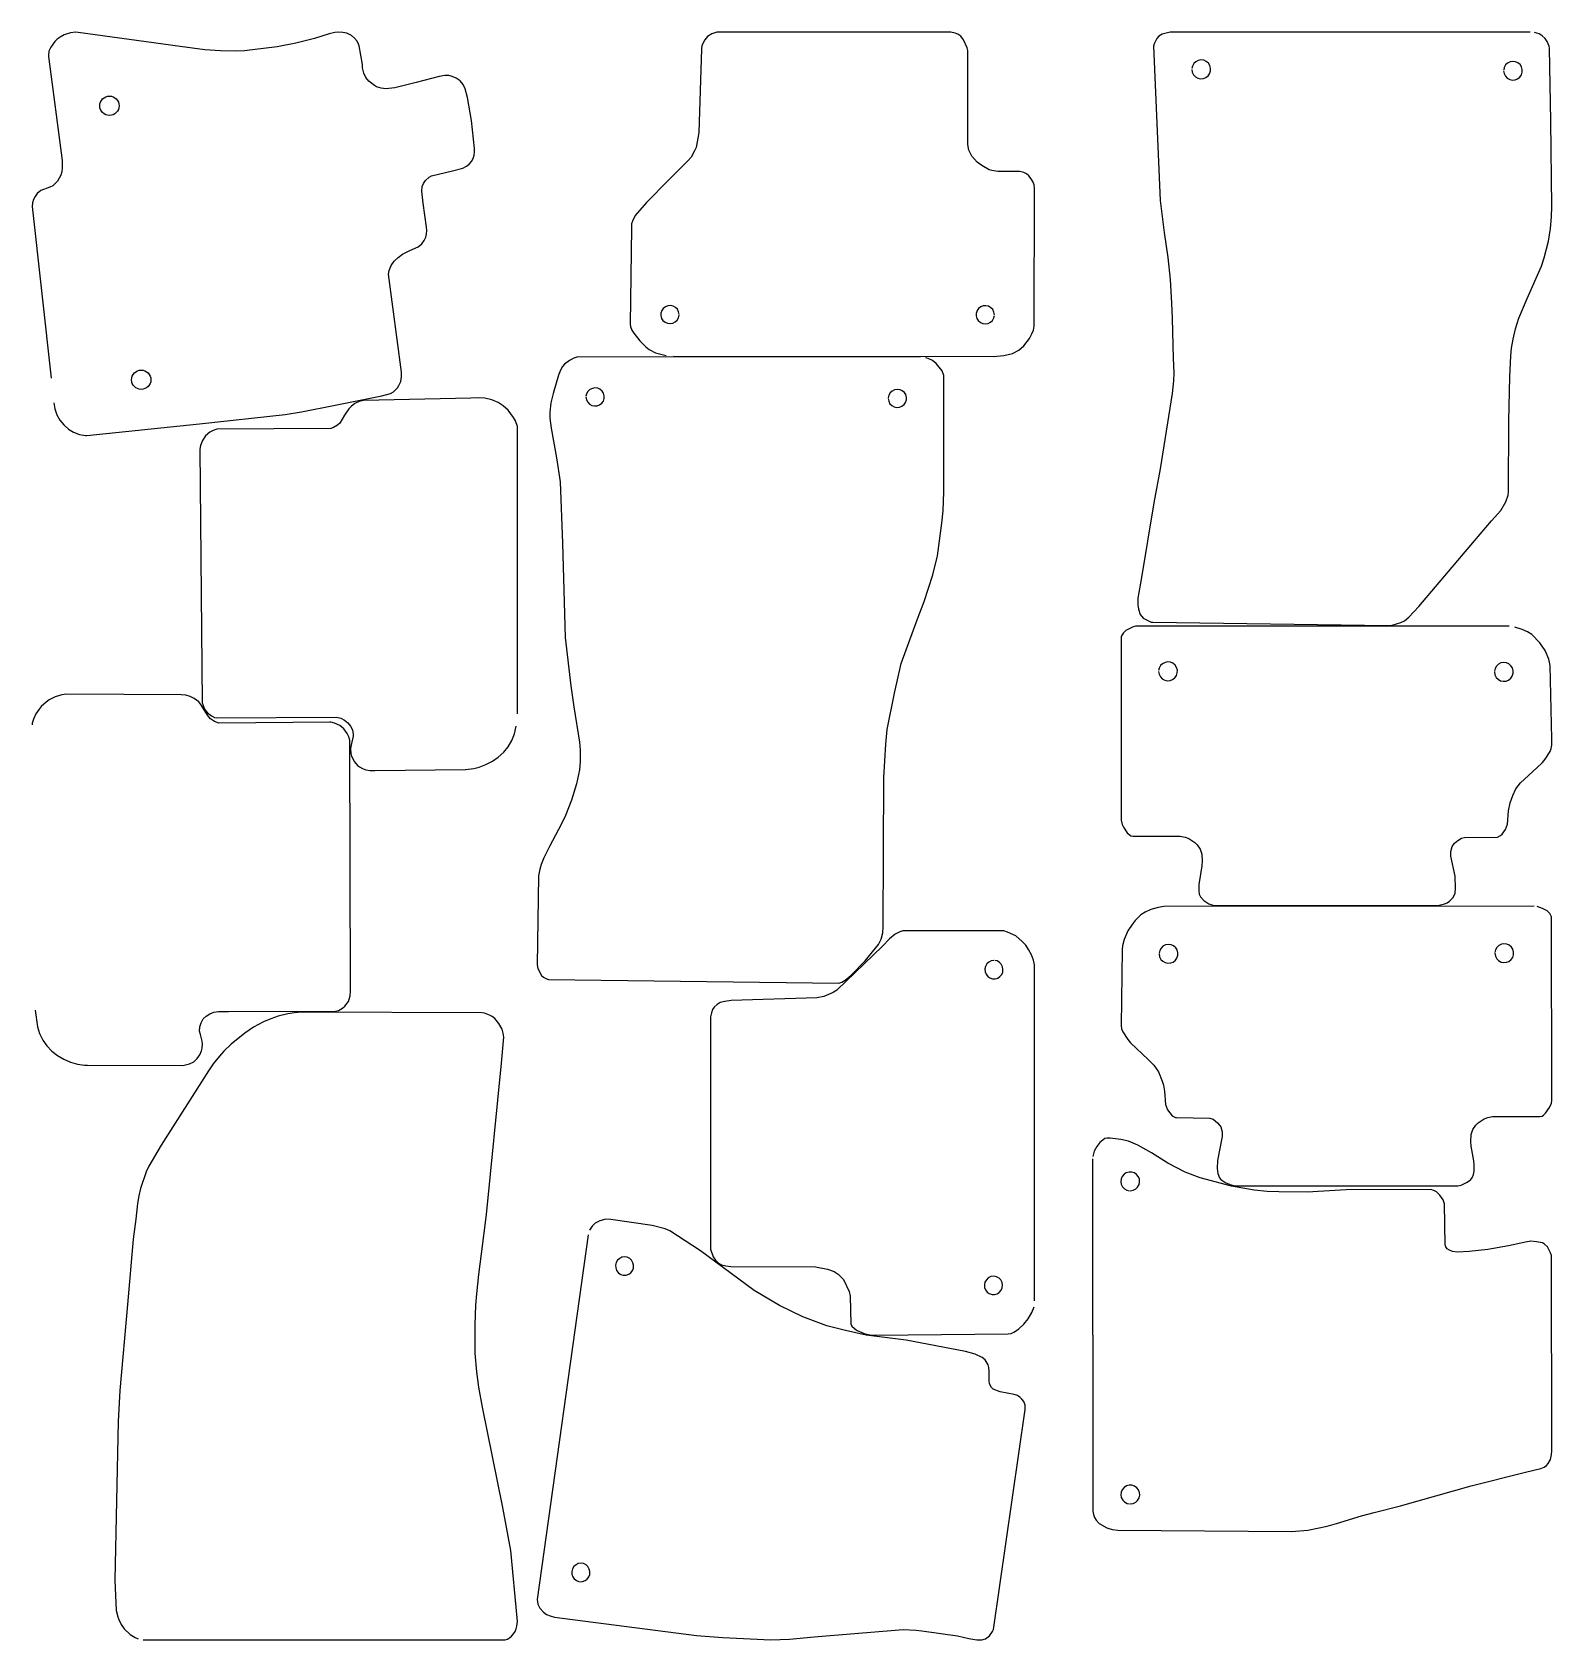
# Model space of a CAD drawing. Header units: metres. Extents: x 1896 to 3785, y 1 to 1999.
import ezdxf

# ---------------------------------------------------------------- set-up
doc = ezdxf.new("R2010")
doc.units = ezdxf.units.M

msp = doc.modelspace()

# ---------------------------------------------------------------- linework, layer by layer
for points in [[(1922.9, 1538.3), (1924.1, 1530.8), (1926.6, 1523.5), (1930.3, 1516.8), (1935.1, 1510.9), (1940.8, 1505.8), (1947.4, 1501.9), (1954.5, 1499.1), (1962, 1497.8), (1963.9, 1497.8), (2104, 1512.1), (2210.5, 1523.8), (2230.5, 1527.1), (2272.6, 1535.3), (2330.5, 1547), (2341.3, 1549.8), (2345.1, 1552.1), (2349.9, 1556.9), (2351.8, 1559.7), (2354, 1564.9), (2355.1, 1570.6), (2355, 1576.3), (2338.7, 1698.1), (2339.5, 1702.9), (2342, 1708.9), (2345.9, 1714.2), (2350.8, 1718.9), (2356.3, 1723), (2365.2, 1727.7), (2375.7, 1732.3), (2380.2, 1736.1), (2383.2, 1739.9), (2385.2, 1744.3), (2386.1, 1748.3), (2386.3, 1752.4), (2386, 1756.7), (2381.7, 1786.4), (2380.3, 1801.5), (2380.5, 1807.1), (2382.2, 1811), (2384.6, 1814.6), (2389.3, 1818.8), (2392.1, 1820.3), (2418.3, 1826.8), (2431.1, 1830.1), (2435.8, 1832.4), (2439.1, 1835.1), (2441.8, 1838.3), (2443.9, 1842.1), (2445.2, 1846.1), (2445.8, 1850.3), (2445.6, 1854.5), (2441.8, 1889), (2437.2, 1917.6), (2434.3, 1928.6), (2431.5, 1933.8), (2427.7, 1938.3), (2422.9, 1941.8), (2418.1, 1944), (2413.6, 1945.1), (2408.9, 1945.2), (2401.8, 1943.9), (2373.3, 1936.3), (2346.6, 1930), (2335.5, 1928.7), (2329.6, 1929.3), (2323.9, 1931.1), (2321.3, 1932.5), (2314.3, 1937.9), (2310.7, 1942.6), (2308.1, 1948), (2306.6, 1954.7), (2306.3, 1958.6), (2302.2, 1981.8), (2301.5, 1984.1), (2299.7, 1987.8), (2296.7, 1991.7), (2292.9, 1994.8), (2286.9, 1997.6), (2282.1, 1998.6), (2277.1, 1999), (2272.2, 1998.7), (2264.9, 1997.1), (2246.7, 1991.2), (2223.7, 1985.2), (2200.4, 1980.7), (2169.6, 1977.1), (2159.8, 1975.9), (2149.9, 1975.3), (2130, 1975.6), (2110.3, 1977.2), (2079.9, 1981.1), (1953.2, 1998.6), (1949.8, 1999), (1943.6, 1998.3), (1938.1, 1996.7), (1935.5, 1995.6), (1930.5, 1992.8), (1927.1, 1990.2), (1924, 1987.2), (1919, 1980.3), (1916.7, 1975.3), (1916, 1970.1), (1916.1, 1968.8), (1933, 1839.6), (1933.3, 1830.2), (1932.8, 1825.6), (1931.4, 1821.1), (1927.3, 1813.9), (1925, 1811.2), (1921.5, 1808), (1918, 1806.2), (1906.8, 1802.2), (1902.2, 1798.4), (1899.4, 1794.9), (1897.4, 1790.9), (1896.3, 1786.7), (1895.8, 1782.2), (1919.4, 1568.8)], [(2693.1, 1596.5), (3091, 1595.8), (3103.7, 1597.3), (3114.5, 1599.8), (3122.5, 1603.7), (3128.5, 1609.2), (3135.5, 1618.4), (3138.5, 1623.9), (3140.5, 1628.6), (3141.6, 1633.8), (3142, 1805), (3141.3, 1809.3), (3140.2, 1812.6), (3137.8, 1816.8), (3134.7, 1820.4), (3131.9, 1822.8), (3128.6, 1824.4), (3123.7, 1825.7), (3096.2, 1825.8), (3088.7, 1826.9), (3085.6, 1827.9), (3076.3, 1833.2), (3070.6, 1837.4), (3063.9, 1844.8), (3060.2, 1852.2), (3058.8, 1859.2), (3058.9, 1976.3), (3058.1, 1979.6), (3053.7, 1989.5), (3050.1, 1994), (3046.7, 1996.4), (3043.1, 1997.8), (3037.7, 1999), (2747.1, 1999), (2740.8, 1996.9), (2735.5, 1993.4), (2731.9, 1989.5), (2729.3, 1984.2), (2728.5, 1981.8), (2728.1, 1978.1), (2724.6, 1874.3), (2721.1, 1855.8), (2719.3, 1851.7), (2714.9, 1843.7), (2711.5, 1839.5), (2687.2, 1815.6), (2659.5, 1787.2), (2645.3, 1771.1), (2642.2, 1764.1), (2641, 1760.9), (2640.8, 1755.9), (2639.2, 1636.1), (2639.8, 1633.3), (2641.2, 1628.8), (2643.6, 1624.8), (2651.1, 1615.2), (2658.5, 1607.9), (2663, 1604.6), (2670.7, 1600.4), (2684.1, 1597.1)], [(3758.1, 1998.8), (3310.7, 1999), (3300.6, 1996.6), (3296.4, 1994), (3293.8, 1991.3), (3290.5, 1984.5), (3290, 1981.4), (3298.2, 1789.6), (3300.9, 1766.4), (3303, 1750.2), (3307.6, 1718.9), (3310.4, 1691.7), (3312.3, 1662.2), (3312.9, 1643.5), (3314.1, 1593.6), (3314.9, 1575.7), (3314.6, 1565.5), (3313, 1549.8), (3298, 1456.4), (3290.3, 1414.1), (3275, 1321.2), (3270.5, 1295.6), (3270.5, 1287.4), (3271.1, 1282.1), (3273.2, 1275.4), (3277.1, 1270.6), (3286.8, 1265.7), (3288.8, 1265.6), (3581.5, 1261.7), (3586.5, 1262.2), (3597.3, 1265.2), (3601.7, 1267.6), (3607.2, 1271.8), (3619.7, 1285.4), (3689, 1367), (3710.1, 1391.7), (3721.5, 1404.5), (3727.7, 1415.1), (3730.5, 1423.4), (3730.9, 1427.7), (3731.4, 1515.7), (3732.8, 1570.6), (3734.2, 1596.9), (3735, 1606.4), (3736.8, 1617.6), (3739.8, 1630.4), (3744.1, 1643.7), (3754.2, 1667.8), (3772, 1708), (3775.6, 1718.7), (3780.9, 1739.1), (3783.3, 1754.8), (3784.5, 1769.5), (3785, 1782.3), (3783.9, 1888.4), (3782.1, 1979), (3781.7, 1981.5), (3779.3, 1987.4), (3776.6, 1991.2), (3773.1, 1994.5), (3769.1, 1997.1), (3763.3, 1998.4)], [(3337.5, 1952.7), (3338, 1949.1), (3339.7, 1945.9), (3341.9, 1943.6), (3345.1, 1941.8), (3348.2, 1941.1), (3351.9, 1941.4), (3354.8, 1942.6), (3357.7, 1944.8), (3359.5, 1947.4), (3360.7, 1950.9), (3360.7, 1954.1), (3359.7, 1957.6), (3358, 1960.3), (3355.2, 1962.7), (3352.3, 1964), (3348.7, 1964.4), (3345.5, 1963.9), (3342.3, 1962.2), (3340, 1960), (3338.2, 1956.8), (3337.5, 1953.7)], [(3725, 1951.1), (3725.6, 1947.5), (3727.2, 1944.2), (3729.5, 1941.9), (3732.7, 1940.1), (3735.8, 1939.4), (3739.4, 1939.7), (3742.4, 1940.9), (3745.3, 1943.1), (3747.1, 1945.8), (3748.2, 1949.2), (3748.3, 1952.4), (3747.3, 1956), (3745.6, 1958.7), (3742.8, 1961), (3739.9, 1962.3), (3736.2, 1962.7), (3733.1, 1962.2), (3729.8, 1960.5), (3727.5, 1958.3), (3725.7, 1955.1), (3725.1, 1952)], [(2700.1, 1648), (2699.5, 1651.4), (2697.9, 1654.6), (2695.7, 1656.8), (2692.6, 1658.5), (2689.5, 1659.2), (2686, 1658.9), (2683, 1657.8), (2680.2, 1655.6), (2678.4, 1653.1), (2677.3, 1649.8), (2677.2, 1646.7), (2678.2, 1643.3), (2679.9, 1640.7), (2682.6, 1638.4), (2685.5, 1637.2), (2689, 1636.8), (2692.1, 1637.3), (2695.3, 1638.9), (2697.6, 1641), (2699.4, 1644.1), (2700, 1647.1)], [(3092.1, 1647.7), (3091.5, 1651.2), (3089.9, 1654.3), (3087.7, 1656.5), (3084.6, 1658.3), (3081.5, 1658.9), (3078, 1658.7), (3075, 1657.5), (3072.2, 1655.4), (3070.4, 1652.9), (3069.3, 1649.5), (3069.2, 1646.4), (3070.2, 1643), (3071.9, 1640.5), (3074.6, 1638.2), (3077.5, 1636.9), (3081, 1636.5), (3084.1, 1637), (3087.3, 1638.6), (3089.6, 1640.8), (3091.4, 1643.8), (3092, 1646.8)], [(2999.8, 1595), (2574.2, 1595.6), (2569, 1594), (2564, 1590.9), (2557.7, 1586.2), (2555.3, 1583.4), (2552.7, 1579), (2550, 1572.9), (2543.4, 1550.1), (2540.8, 1538.3), (2539.4, 1526.6), (2539.4, 1519.2), (2541.1, 1506.7), (2547.8, 1470), (2552.3, 1440.2), (2555, 1364), (2558.5, 1246.5), (2565.3, 1186.8), (2569, 1160.4), (2576.2, 1116.7), (2577.2, 1106.8), (2577.2, 1092.6), (2576.1, 1082.3), (2572.5, 1064.7), (2566.1, 1044.4), (2558.7, 1025.5), (2553.9, 1015.1), (2538.8, 986.9), (2532.1, 972.7), (2528.7, 964.6), (2527.1, 958.8), (2525.4, 950.3), (2523.5, 840), (2524.4, 835.2), (2529.1, 826.8), (2531.6, 824.5), (2534.4, 822.7), (2537.9, 821.5), (2898.6, 817.3), (2902.2, 818.3), (2906.7, 820.8), (2913.6, 826.6), (2931.4, 844.9), (2948, 865.2), (2951.2, 871.7), (2953.3, 879.6), (2953.9, 887.2), (2954.5, 1072.7), (2957.1, 1114.2), (2958.7, 1132.4), (2967.9, 1177.6), (2976.2, 1214.5), (2995.8, 1268.7), (3004.7, 1291.4), (3015.5, 1324.5), (3021.1, 1348), (3026.7, 1388.9), (3028.3, 1404.1), (3029.1, 1427.7), (3029, 1572.4), (3027.1, 1578), (3019.5, 1587.1), (3015, 1590.9), (3009.8, 1593.4), (3006.5, 1594.2)], [(2499, 1151.8), (2499, 1509), (2496.5, 1515.9), (2494.3, 1520.2), (2487.5, 1529.3), (2481.4, 1534.7), (2475.3, 1538.6), (2467.2, 1542), (2458.7, 1544), (2450.5, 1544.4), (2441.2, 1544.3), (2307.7, 1541.3), (2302.2, 1539.8), (2297.1, 1537.3), (2292.5, 1533.9), (2289.3, 1530.7), (2284.1, 1523.1), (2278.5, 1513.2), (2275.6, 1510.6), (2270.6, 1507.7), (2267, 1506.4), (2125.3, 1505.5), (2120.9, 1504), (2116.8, 1501.8), (2111.5, 1497.3), (2107.4, 1491.7), (2104.9, 1485.2), (2104.1, 1480.7), (2107.3, 1165.4), (2109.7, 1158.7), (2111.3, 1156.1), (2113.9, 1152.9), (2118.7, 1149.2), (2122.4, 1147.4), (2124.4, 1146.8), (2274.1, 1147.8), (2279.5, 1146.5), (2284.2, 1144.1), (2288.4, 1140.8), (2291.7, 1136.6), (2294, 1131.8), (2295, 1126.6), (2295, 1123.9), (2291.8, 1111.4), (2291.6, 1107.9), (2292.1, 1102.7), (2293, 1099.4), (2296.4, 1092.1), (2300.3, 1087.6), (2302.7, 1085.8), (2306.6, 1083.7), (2310.8, 1082.3), (2316.2, 1081.5), (2322, 1081.2), (2434.6, 1082.8), (2444.8, 1083.9), (2451.6, 1085.6), (2460, 1088.8), (2468, 1092.9), (2475.3, 1098.1), (2482, 1104.1), (2487.7, 1111), (2492.2, 1118.8), (2495.4, 1127.1), (2497.3, 1136.6)], [(2584.3, 1545.7), (2584.8, 1542.2), (2586.4, 1539), (2588.6, 1536.8), (2591.7, 1535.1), (2594.8, 1534.4), (2598.4, 1534.7), (2601.3, 1535.8), (2604.1, 1538), (2605.9, 1540.5), (2607, 1543.8), (2607.1, 1546.9), (2606.1, 1550.3), (2604.5, 1552.9), (2601.7, 1555.2), (2598.9, 1556.4), (2595.3, 1556.9), (2592.2, 1556.3), (2589, 1554.7), (2586.7, 1552.6), (2585, 1549.5), (2584.3, 1546.5)], [(2960.1, 1543.8), (2960.6, 1540.4), (2962.2, 1537.2), (2964.4, 1535), (2967.5, 1533.3), (2970.6, 1532.6), (2974.2, 1532.9), (2977.1, 1534), (2979.9, 1536.2), (2981.7, 1538.7), (2982.8, 1542), (2982.9, 1545.1), (2981.9, 1548.5), (2980.3, 1551.1), (2977.5, 1553.4), (2974.7, 1554.6), (2971.1, 1555), (2968, 1554.5), (2964.8, 1552.9), (2962.5, 1550.8), (2960.8, 1547.7), (2960.1, 1544.7)], [(3731.8, 1260.8), (3267.6, 1260.6), (3264.5, 1259.8), (3258.6, 1257.2), (3255.4, 1255.2), (3252, 1252), (3249.8, 1248.1), (3249.6, 1246.6), (3249.5, 1019.7), (3250.7, 1014.3), (3252.3, 1010.9), (3257.2, 1003.8), (3261.6, 1000.4), (3264, 999.7), (3323.1, 999.6), (3329, 998.5), (3333.6, 996.7), (3341.2, 991.8), (3344.1, 989.2), (3347.6, 983.8), (3348.8, 981.1), (3349.7, 977.4), (3350.2, 968.8), (3349.8, 963.1), (3346, 939.8), (3346.1, 931.7), (3346.7, 927.8), (3348.1, 924.3), (3352.2, 919.7), (3358.7, 915.8), (3362.2, 914.4), (3366.2, 913.6), (3643.3, 913.6), (3651.7, 915.8), (3654.9, 917.1), (3657.9, 919), (3662.5, 923.6), (3664.8, 928.9), (3665.3, 935.2), (3664.6, 949.9), (3659.3, 974.9), (3659.5, 980.6), (3661.2, 986.8), (3664.1, 991.1), (3668, 994.6), (3672.8, 997.3), (3676.5, 998.1), (3717.5, 998.6), (3721.3, 1000.5), (3723.1, 1002.4), (3727.3, 1008.2), (3729.9, 1014.8), (3730.9, 1031.3), (3733, 1041.4), (3736.4, 1050.3), (3740.1, 1058.5), (3746.2, 1066), (3766.4, 1084.7), (3773.4, 1091.4), (3776.7, 1095.6), (3782.8, 1105), (3784.2, 1108.6), (3784.9, 1113), (3785, 1120.7), (3783.1, 1212.1), (3781.1, 1219.8), (3776.5, 1230.4), (3770.2, 1240.2), (3760.3, 1250.3), (3754.9, 1253.9), (3747.9, 1256.8), (3738.9, 1259.4)], [(3296.2, 1204.6), (3296.8, 1201), (3298.4, 1197.8), (3300.7, 1195.5), (3303.8, 1193.7), (3307, 1193), (3310.6, 1193.3), (3313.6, 1194.4), (3316.5, 1196.7), (3318.3, 1199.3), (3319.4, 1202.8), (3319.5, 1206), (3318.5, 1209.5), (3316.8, 1212.2), (3314, 1214.6), (3311.1, 1215.9), (3307.4, 1216.3), (3304.3, 1215.7), (3301, 1214.1), (3298.7, 1211.9), (3296.9, 1208.7), (3296.2, 1205.5)], [(3713.7, 1204), (3714.2, 1200.4), (3715.9, 1197.1), (3718.1, 1194.8), (3721.3, 1193), (3724.4, 1192.4), (3728.1, 1192.6), (3731, 1193.8), (3733.9, 1196.1), (3735.7, 1198.7), (3736.9, 1202.2), (3736.9, 1205.4), (3735.9, 1208.9), (3734.2, 1211.6), (3731.4, 1213.9), (3728.5, 1215.2), (3724.9, 1215.7), (3721.7, 1215.1), (3718.5, 1213.4), (3716.2, 1211.2), (3714.4, 1208), (3713.7, 1204.9)], [(1899.6, 783.4), (1902.4, 763), (1904.9, 754.4), (1908.9, 746.4), (1914.2, 739.1), (1920.4, 732.7), (1927.5, 727.2), (1935.2, 722.6), (1943.4, 719), (1952, 716.5), (1960.9, 715.3), (1964.8, 715), (2083.2, 714.9), (2091.4, 716.7), (2096.6, 719.4), (2101, 723.4), (2104.3, 728.2), (2106.2, 733.1), (2107, 736.4), (2107.5, 741.6), (2107.3, 745.1), (2105.7, 751.8), (2105.1, 753.4), (2103.9, 757.6), (2104.2, 762.9), (2105.8, 768), (2108.6, 772.6), (2112.3, 776.3), (2116.7, 779.2), (2121.8, 781.2), (2127.4, 782), (2140.1, 781.9), (2272.8, 782.3), (2276.5, 783.1), (2281.6, 785.9), (2284.7, 788.6), (2288.9, 794.4), (2290.1, 797.2), (2291.1, 801.2), (2291.4, 807.3), (2290.6, 1118.9), (2289.4, 1123.2), (2287.5, 1127.4), (2283.4, 1133), (2278.1, 1137.4), (2271.8, 1140.4), (2267.2, 1141.4), (2265.8, 1141.4), (2127.8, 1140.4), (2122.4, 1142.5), (2117.6, 1145.7), (2115, 1148.6), (2112.5, 1152.1), (2105.6, 1163.3), (2102.9, 1166.6), (2097.4, 1171), (2092.2, 1173.4), (2086.7, 1174.9), (2081, 1175.3), (1938.6, 1176.2), (1932.9, 1175.4), (1924.5, 1172.8), (1917.1, 1169.1), (1913.1, 1166.4), (1907.1, 1160.9), (1904.4, 1157.8), (1900.4, 1151.7), (1897.3, 1145.1), (1895.9, 1140.4), (1895.8, 1138.2)], [(3763, 912.6), (3302.6, 912.4), (3295.6, 911), (3286.5, 908.5), (3279.6, 905.5), (3274.2, 901.9), (3267.1, 895), (3263.1, 890.2), (3257.9, 882), (3253.4, 871.5), (3251.4, 863.7), (3250.8, 858.9), (3249.5, 764.6), (3250.2, 760.3), (3251.6, 756.6), (3257.7, 747.2), (3261.1, 743), (3283.1, 722.2), (3290.4, 715.3), (3295.9, 706.9), (3300.7, 695.3), (3302.3, 690.3), (3303.5, 683), (3304.6, 666.4), (3307.1, 659.8), (3313.2, 652.2), (3317, 650.2), (3318.5, 650), (3360, 649.4), (3363.9, 647.9), (3369.4, 643.7), (3371.9, 640.8), (3373.3, 638.4), (3375, 632.2), (3375.2, 626.5), (3374.8, 624.3), (3369.3, 596.9), (3369.1, 586.8), (3369.7, 580.5), (3372, 575.2), (3373.7, 573.1), (3379.6, 568.8), (3386.2, 566.3), (3391.2, 565.2), (3668.3, 565.2), (3672.3, 566), (3678.8, 569.2), (3682.3, 571.4), (3684.3, 573.2), (3686.4, 575.9), (3687.7, 579.4), (3688.4, 583.4), (3688.5, 591.4), (3687.9, 596.5), (3684.7, 614.7), (3684.3, 620.4), (3684.8, 629), (3686.9, 635.4), (3690.4, 640.8), (3693.3, 643.4), (3700.9, 648.3), (3705.5, 650.1), (3711.4, 651.2), (3770.4, 651.3), (3772.8, 652), (3774.7, 653.2), (3777.2, 655.4), (3782.1, 662.5), (3784.5, 668.1), (3785, 671.3), (3784.6, 899.7), (3783.9, 901.4), (3782.4, 903.6), (3779, 906.8), (3773.4, 910.1), (3766.8, 912.2)], [(3142, 422.3), (3142, 839.7), (3140.6, 845.5), (3138, 852.2), (3134.6, 859), (3130.9, 864.3), (3126.7, 869), (3118.6, 875.8), (3108.3, 880.6), (3103.7, 882.2), (2978, 882), (2974.5, 881), (2968.5, 877.8), (2961.5, 872.1), (2952.7, 862.9), (2896.3, 808.5), (2891.6, 805.6), (2880, 800.5), (2871.4, 799), (2764.9, 795.6), (2756.9, 794.5), (2750.9, 793), (2747.2, 790.4), (2743.7, 787.2), (2741.7, 784.2), (2740.4, 780.3), (2739.2, 775.2), (2739.2, 486.5), (2742.4, 477.1), (2745.4, 472.9), (2749.2, 469.2), (2752.7, 467.2), (2758, 465.8), (2764.4, 464.9), (2869.6, 464.7), (2884.5, 461.8), (2892.9, 458.8), (2898, 455.6), (2904.3, 448.7), (2911.5, 434), (2912.7, 428.3), (2913.5, 393.7), (2914.9, 390.8), (2917.9, 388), (2921.5, 385.4), (2930, 381.7), (2937.2, 380.2), (2943.2, 379.7), (3109, 381.4), (3112.8, 381.9), (3116.3, 383.5), (3121.8, 387.1), (3128.4, 393.5), (3133.8, 400), (3138.4, 407.7), (3141.4, 414.7)], [(3296.8, 853.6), (3297.4, 850), (3299, 846.7), (3301.2, 844.4), (3304.4, 842.6), (3307.6, 841.9), (3311.2, 842.2), (3314.2, 843.4), (3317.1, 845.6), (3318.9, 848.3), (3320, 851.7), (3320.1, 854.9), (3319.1, 858.5), (3317.4, 861.2), (3314.6, 863.5), (3311.6, 864.8), (3308, 865.2), (3304.9, 864.7), (3301.6, 863), (3299.3, 860.8), (3297.5, 857.6), (3296.8, 854.5)], [(3714.2, 854.3), (3714.8, 850.7), (3716.4, 847.5), (3718.7, 845.2), (3721.8, 843.4), (3725, 842.7), (3728.6, 843), (3731.6, 844.1), (3734.5, 846.4), (3736.3, 849), (3737.4, 852.5), (3737.5, 855.7), (3736.5, 859.2), (3734.8, 861.9), (3732, 864.3), (3729.1, 865.6), (3725.4, 866), (3722.3, 865.4), (3719, 863.8), (3716.7, 861.6), (3714.9, 858.4), (3714.2, 855.2)], [(3091.5, 845.4), (3088, 844.8), (3084.9, 843.2), (3082.7, 841), (3080.9, 837.9), (3080.3, 834.8), (3080.6, 831.3), (3081.7, 828.3), (3083.9, 825.5), (3086.4, 823.7), (3089.7, 822.6), (3092.8, 822.5), (3096.2, 823.5), (3098.8, 825.2), (3101.1, 827.9), (3102.3, 830.8), (3102.7, 834.4), (3102.2, 837.5), (3100.6, 840.7), (3098.4, 842.9), (3095.4, 844.7), (3092.4, 845.4)], [(2033.8, 1), (2483.9, 1), (2486.6, 2), (2489.1, 3.4), (2491.9, 5.7), (2494.2, 8.4), (2496.1, 11.4), (2497.6, 14.7), (2498.5, 18.2), (2499, 24), (2498.8, 28.2), (2490.9, 112.2), (2481, 165.3), (2455.6, 290.1), (2451.1, 315.2), (2448.5, 334.1), (2446.6, 357.4), (2446.7, 393), (2447.4, 416.9), (2448.5, 431.2), (2451.1, 455), (2454.6, 480.6), (2460.5, 529.6), (2479.3, 717.7), (2482.1, 749.8), (2481.4, 755.1), (2479.9, 760.1), (2476.1, 767.1), (2470.9, 773), (2467.8, 775.5), (2464.4, 777.5), (2458.1, 779.8), (2455.3, 780.1), (2230.1, 781.2), (2221.8, 780.3), (2213.6, 778.9), (2201.5, 775.9), (2192.4, 772.8), (2183.4, 769), (2171, 762.3), (2160, 754.8), (2143.3, 741.1), (2134.3, 732.5), (2128.7, 726.4), (2120.9, 716.7), (2114.9, 708.2), (2056, 615.7), (2040.7, 589.7), (2037.6, 582.7), (2030.5, 562.1), (2028.3, 552.7), (2026.7, 543.2), (2024.9, 523.8), (2021.3, 498.9), (2014.2, 417.8), (2005, 310.9), (2002.9, 272.5), (1998.4, 75.3), (2000.3, 37.4), (2002.3, 29.5), (2003.5, 26.2), (2006.6, 20), (2010.4, 14.5), (2017.8, 7.5), (2023.9, 3.8), (2027.8, 2.1)], [(3213.9, 598.6), (3214.2, 161.1), (3215.1, 156.8), (3216.6, 153), (3218.5, 149.6), (3222.4, 145.6), (3231.6, 140.4), (3238.6, 138.3), (3245.3, 137.3), (3461.3, 135.8), (3481.8, 137.1), (3505.5, 142.1), (3517.3, 145.5), (3548.3, 155.1), (3564.1, 159.3), (3596.8, 167.6), (3684.6, 192.2), (3752.4, 209.2), (3771.3, 213.8), (3775.6, 215.7), (3778.5, 217.6), (3780.4, 220), (3783.2, 225.3), (3784.6, 231.2), (3785, 235.4), (3784.5, 478.5), (3783.5, 482.1), (3779.7, 489.4), (3776, 492.9), (3773.3, 494.3), (3765.9, 495.8), (3758.9, 496.3), (3752.2, 495.4), (3731.1, 490.8), (3705.6, 486.1), (3682.2, 483.5), (3667.6, 482.9), (3661.5, 483.7), (3657.6, 485.2), (3655, 487), (3653, 489.6), (3652.2, 492), (3651.5, 542.9), (3649.8, 547.9), (3645.7, 553.6), (3641.5, 557.6), (3639.2, 559.1), (3634.7, 560.5), (3529.2, 560.4), (3480.9, 557.3), (3445.7, 557.6), (3431, 558), (3414.9, 560), (3386.6, 565), (3347.6, 575.3), (3329, 582.3), (3307.5, 593.4), (3287.2, 606.2), (3270.4, 615.9), (3258.9, 620.6), (3249.2, 623), (3236, 624.6), (3232.1, 624.6), (3229.5, 623.9), (3227.1, 622.4), (3223, 619), (3219.5, 614.3), (3216.2, 608.5), (3214.3, 601.5)], [(3260.9, 559.1), (3264.5, 559.7), (3267.7, 561.4), (3270, 563.6), (3271.8, 566.8), (3272.5, 569.9), (3272.2, 573.5), (3271, 576.5), (3268.8, 579.4), (3266.2, 581.2), (3262.7, 582.3), (3259.5, 582.4), (3256, 581.4), (3253.3, 579.7), (3250.9, 576.9), (3249.6, 574), (3249.2, 570.3), (3249.7, 567.2), (3251.4, 563.9), (3253.6, 561.6), (3256.8, 559.8), (3259.9, 559.2)], [(2586.9, 504.2), (2523.5, 51), (2524.6, 45.3), (2527.1, 40.3), (2531.3, 35.4), (2535.4, 32.6), (2539.8, 30.7), (2545.2, 29.2), (2721.6, 6.2), (2754.5, 3.9), (2814.1, 1), (2837.2, 2), (2868, 4.6), (2918.2, 8.7), (2968.6, 13.2), (2978.8, 13.7), (2994.6, 12.9), (3001.8, 12.2), (3046.1, 5.8), (3060.4, 2.5), (3070.2, 1), (3076.2, 1), (3080.8, 2.4), (3085.9, 6), (3089.7, 11.4), (3090.7, 13.9), (3130.4, 287.4), (3130.1, 292.8), (3128.4, 297.1), (3126.3, 300), (3123.5, 302.7), (3120.8, 304.5), (3116.5, 306), (3099.2, 309.4), (3090.4, 312.7), (3088.4, 314.7), (3086.1, 319), (3085.3, 323.5), (3085.4, 335.1), (3085.2, 339.4), (3084.2, 342.9), (3080.4, 349.2), (3076.6, 352), (3068, 356.2), (3056, 359.3), (2982.5, 373.4), (2932.7, 379.7), (2907, 385.4), (2883.6, 391.4), (2853.9, 402.4), (2825, 416.7), (2793.3, 435.2), (2726.8, 484.4), (2688.4, 509.3), (2682.9, 511.7), (2666.6, 516), (2615.2, 523.6), (2608.8, 523.7), (2601.6, 521.7), (2595.9, 518.8), (2592.1, 515.2), (2588.6, 510.1)], [(2630.6, 454.1), (2634.2, 454.2), (2637.5, 455.3), (2640, 457.2), (2642.1, 460.1), (2643.2, 463), (2643.4, 466.6), (2642.7, 469.6), (2641, 472.7), (2638.7, 474.9), (2635.5, 476.4), (2632.5, 476.9), (2629, 476.4), (2626.2, 475.1), (2623.6, 472.7), (2622, 470), (2621.1, 466.6), (2621.2, 463.4), (2622.3, 460), (2624.1, 457.5), (2626.9, 455.3), (2629.8, 454.3)], [(3090.9, 453), (3087.4, 452.5), (3084.3, 450.8), (3082, 448.6), (3080.3, 445.5), (3079.7, 442.5), (3079.9, 438.9), (3081.1, 436), (3083.2, 433.1), (3085.7, 431.3), (3089.1, 430.2), (3092.2, 430.2), (3095.6, 431.1), (3098.1, 432.8), (3100.4, 435.6), (3101.7, 438.4), (3102.1, 442), (3101.5, 445.1), (3099.9, 448.3), (3097.8, 450.5), (3094.7, 452.3), (3091.7, 453)], [(3260.9, 169.9), (3264.6, 170.4), (3267.8, 172.1), (3270.1, 174.3), (3271.9, 177.5), (3272.6, 180.6), (3272.3, 184.3), (3271.1, 187.3), (3268.9, 190.1), (3266.2, 192), (3262.8, 193.1), (3259.6, 193.1), (3256.1, 192.2), (3253.4, 190.4), (3251, 187.6), (3249.7, 184.7), (3249.3, 181.1), (3249.8, 177.9), (3251.5, 174.7), (3253.7, 172.4), (3256.9, 170.6), (3260, 169.9)], [(2576.3, 73.3), (2579.8, 73.4), (2583.2, 74.6), (2585.7, 76.4), (2587.8, 79.3), (2588.9, 82.2), (2589.1, 85.8), (2588.4, 88.9), (2586.6, 92), (2584.4, 94.1), (2581.2, 95.7), (2578.2, 96.2), (2574.7, 95.7), (2571.9, 94.3), (2569.3, 92), (2567.6, 89.3), (2566.7, 85.8), (2566.8, 82.7), (2568, 79.3), (2569.8, 76.7), (2572.6, 74.6), (2575.5, 73.5)]]:
    msp.add_lwpolyline(points)
for centre in [(1991.9, 1907.5), (2031.4, 1567)]:
    msp.add_circle(centre, 12)

doc.saveas('drawing.dxf')
